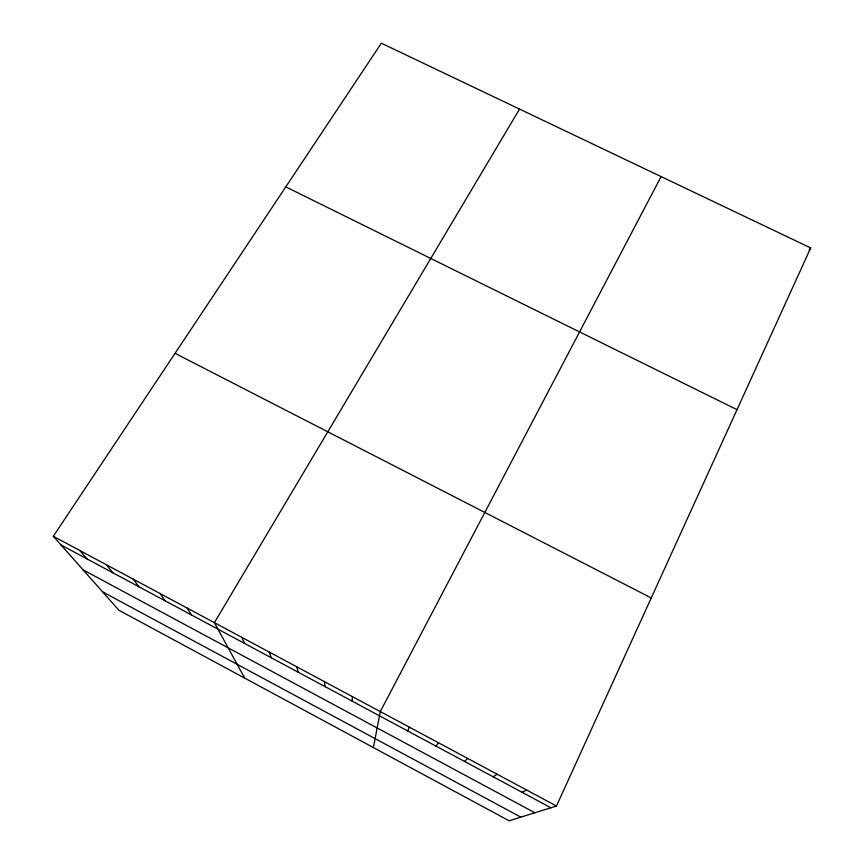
<?xml version="1.0" encoding="UTF-8"?>
<svg xmlns="http://www.w3.org/2000/svg" width="864" height="864" viewBox="0 0 864 864"><rect width="100%" height="100%" fill="white"/><g stroke="black" fill="none" stroke-linecap="round" stroke-linejoin="round"><path stroke-width="1.3" d="M352.242 701.201L352.307 696.589M373.399 747.565L380.29 711.59L661.1 176.591M407.7 730.944L409.277 727.132M556.47 806.026L810.691 247.925L381.359 43.2L53.309 536.306L118.919 610.254L509.134 820.8L556.47 806.026L53.309 536.306M519.523 109.08L214.402 622.663L244.706 678.132M436.05 746.161L438.415 742.748M809.104 250.074L810.691 247.925M464.54 761.443L467.694 758.441M493.182 776.812L497.135 774.22M521.964 792.245L526.727 790.085M285.779 186.872L737.014 409.666M175.046 353.333L651.251 597.942M60.966 544.936L550.897 807.764M83.063 569.84L534.881 812.765M102.546 591.808L520.852 817.139M79.834 550.53L86.821 558.814M106.488 564.818L112.795 572.746M133.272 579.172L138.899 586.753M160.186 593.6L165.121 600.815M187.229 608.094L191.473 614.952M241.715 637.308L244.544 643.421M269.158 652.018L271.274 657.763M296.73 666.803L298.134 672.17M324.454 681.653L325.123 686.653"/></g></svg>
